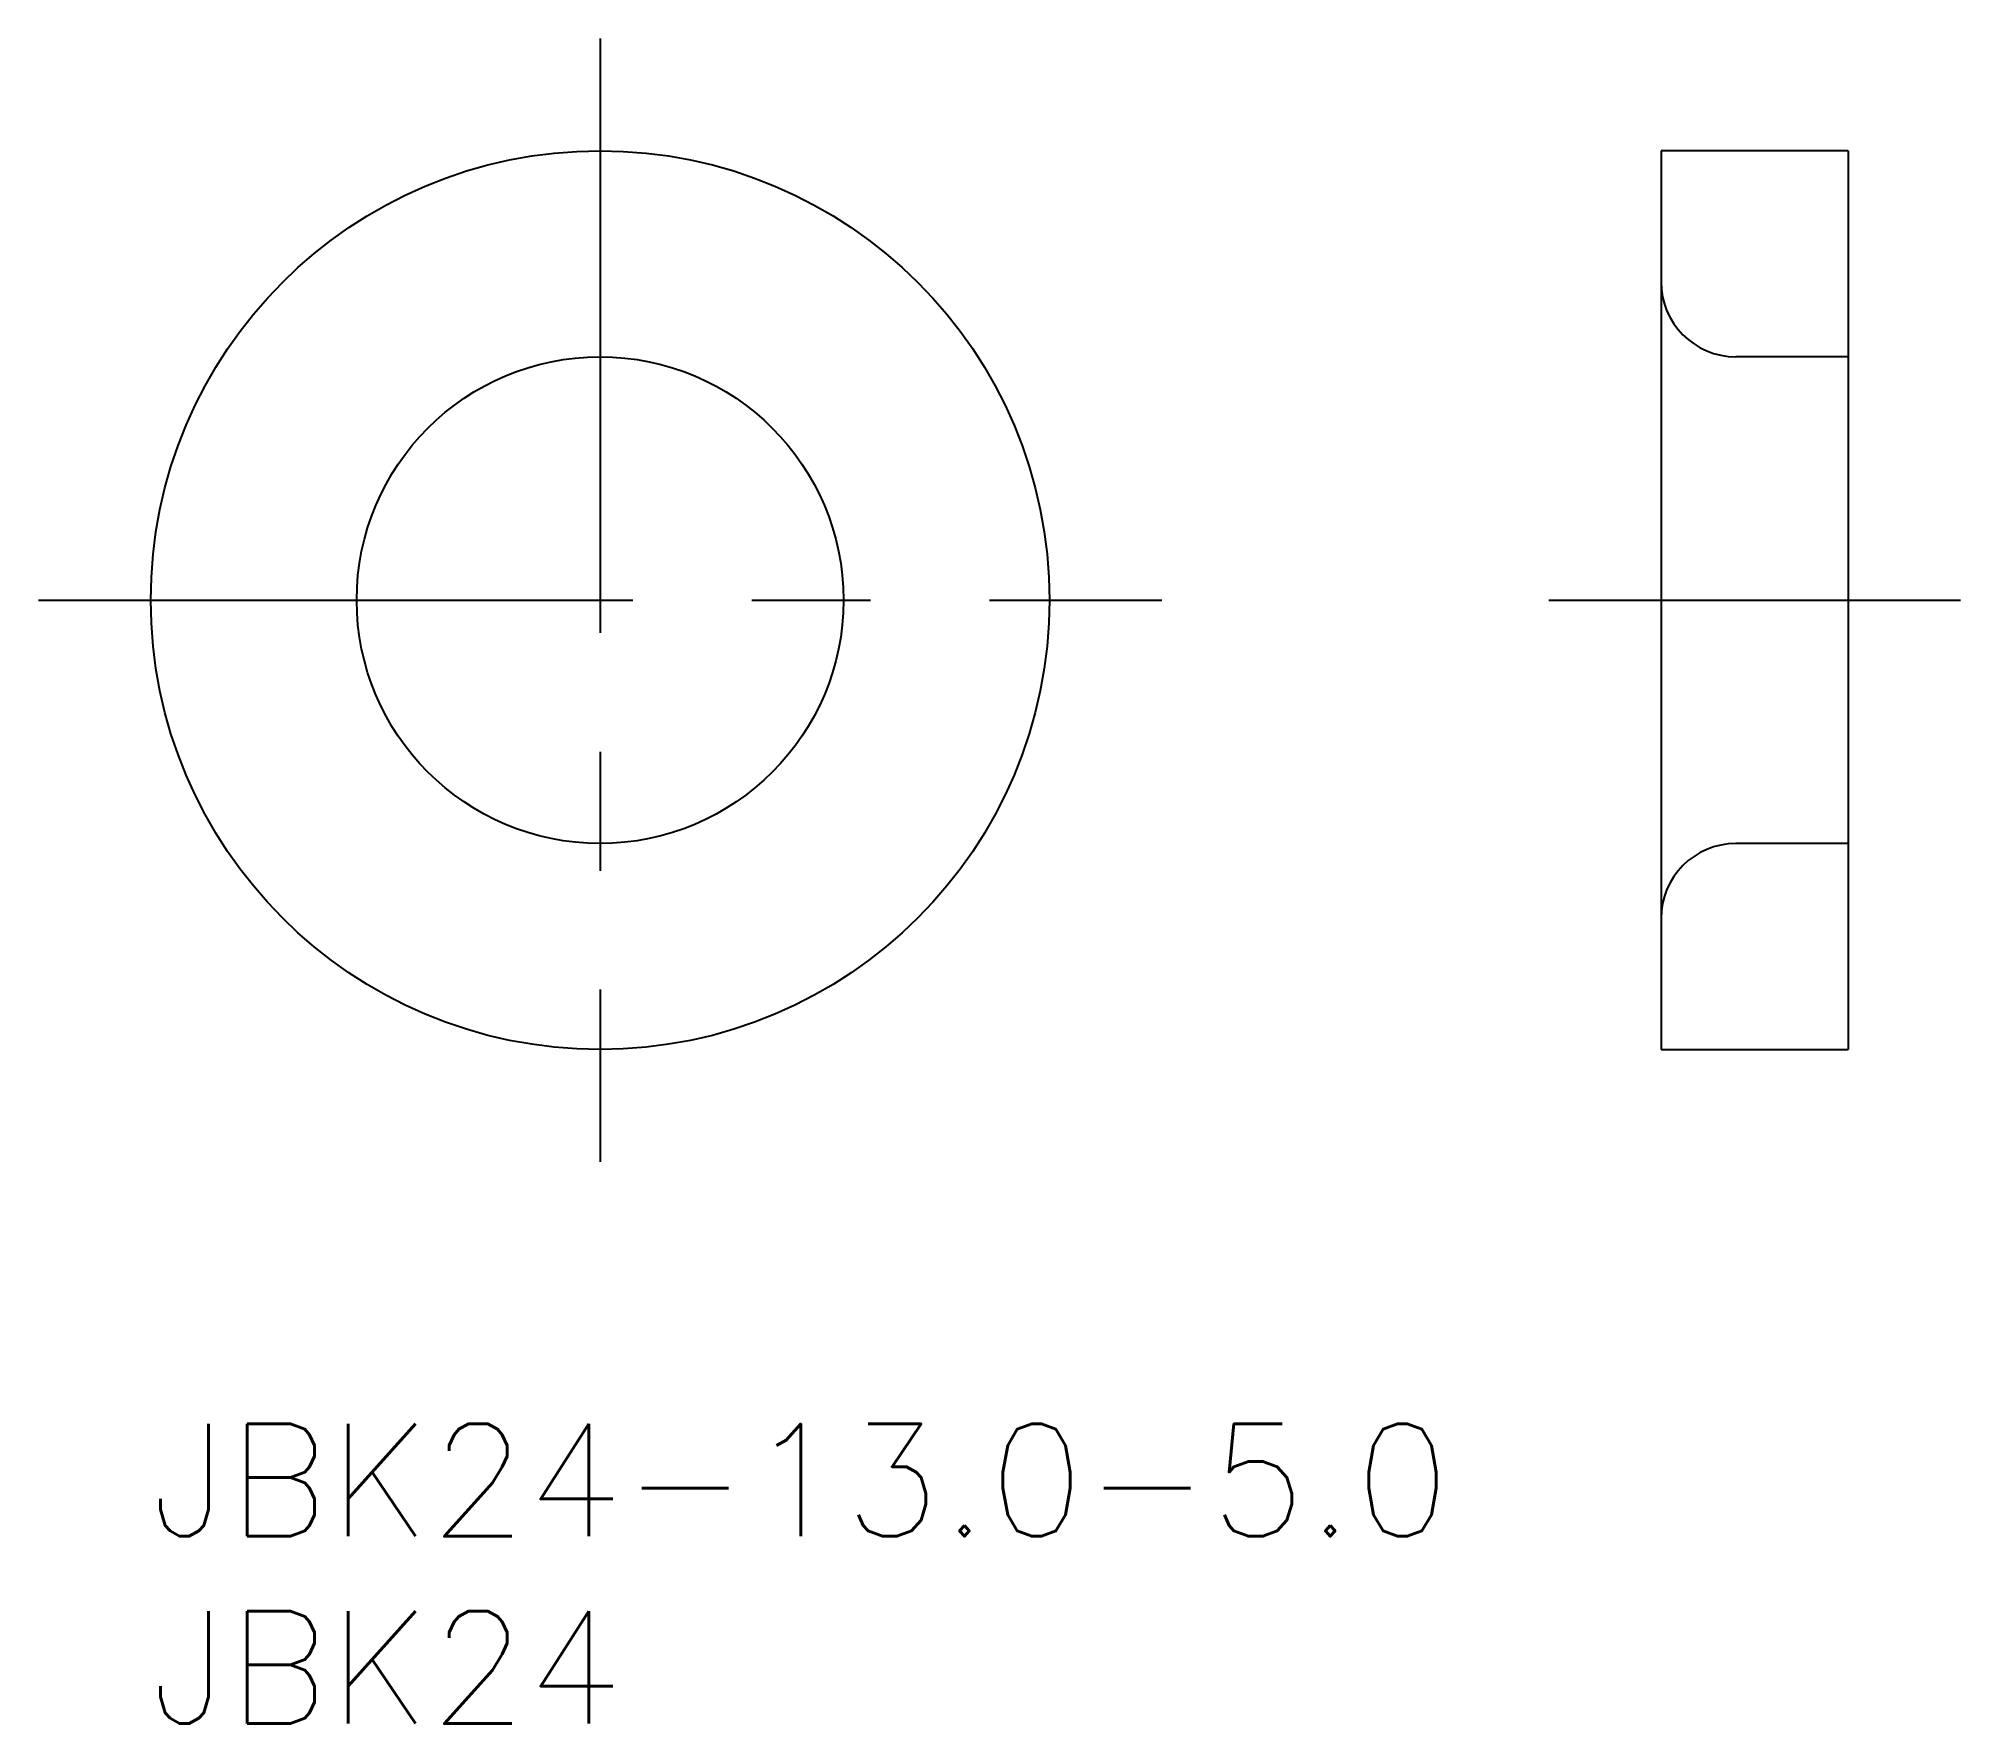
# Model space of a CAD drawing. Extents: x -3 to 48.3, y -8 to 37.
import ezdxf

# ---------------------------------------------------------------- set-up
doc = ezdxf.new("R2010")
doc.units = 0
doc.header["$LTSCALE"] = 0.5
doc.linetypes.add('CENTER', pattern=[50.8, 31.75, -6.35, 6.35, -6.35])
doc.linetypes.add('DASHED', pattern=[19.05, 12.7, -6.35])
for name, color, linetype in [('MSM_CENTER', 1, 'CENTER'), ('MSM_CONTINUOUS', 7, 'CONTINUOUS'), ('MSM_DASHED', 4, 'DASHED'), ('MSM_PART_NUMBER', 7, 'CONTINUOUS')]:
    doc.layers.add(name, color=color, linetype=linetype)
doc.styles.get("Standard").update_dxf_attribs({"font": 'txt.shx', "height": 3, "bigfont": 'bigfont.shx'})

# ---------------------------------------------------------------- blocks, each defined once
blk = doc.blocks.new('*U12')
at = {"layer": 'MSM_PART_NUMBER'}
blk.add_text('JBK24-13.0-5.0', height=3, dxfattribs=at).set_placement((0, -3))
blk = doc.blocks.new('*U13')
at = {"layer": 'MSM_PART_NUMBER'}
blk.add_text('JBK24', height=3, dxfattribs=at).set_placement((0, -8))

msp = doc.modelspace()

# ---------------------------------------------------------------- linework, layer by layer
at = {"layer": 'MSM_CENTER'}
for p, q in [((12, 37), (12, 7)), ((-3, 22), (27, 22)), ((37.334, 22), (48.334, 22))]:
    msp.add_line(p, q, dxfattribs=at)
at = {"layer": 'MSM_CONTINUOUS'}
for p, q in [((45.334, 34), (40.334, 34)), ((40.334, 34), (40.334, 10)), ((45.334, 34), (45.334, 10)), ((40.334, 10), (45.334, 10))]:
    msp.add_line(p, q, dxfattribs=at)
for radius in [12, 6.5]:
    msp.add_circle((12, 22), radius, dxfattribs=at)
at = {"layer": 'MSM_DASHED'}
for p, q in [((45.334, 28.5), (42.334, 28.5)), ((45.334, 15.5), (42.334, 15.5))]:
    msp.add_line(p, q, dxfattribs=at)
for centre, start, end in [((42.334, 30.5), 180, 270), ((42.334, 13.5), 90, 180)]:
    msp.add_arc(centre, 2, start, end, dxfattribs=at)

# ---------------------------------------------------------------- block references
at = {"layer": 'MSM_CONTINUOUS'}
for name in ['*U12', '*U13']:
    msp.add_blockref(name, (0, 0), dxfattribs=at)

doc.saveas('drawing.dxf')
